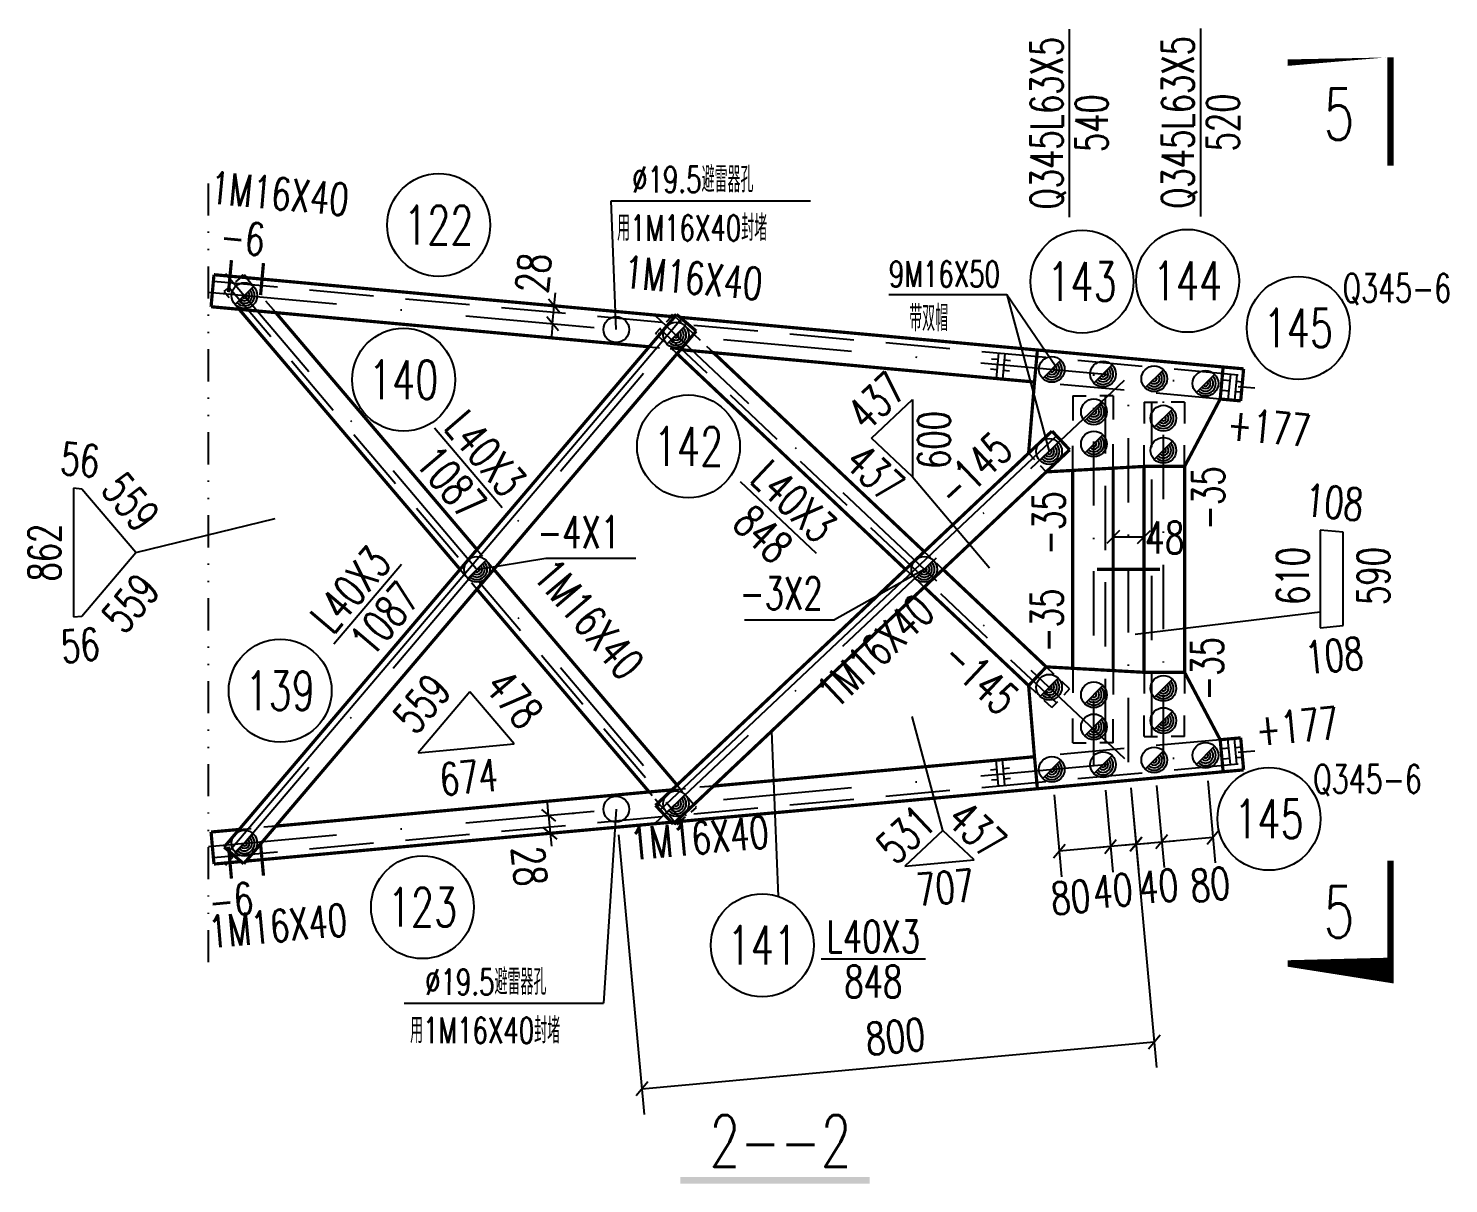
# Model space of a CAD drawing. Header units: millimetres. Extents: x 34238 to 35079, y -7738 to -7144.
# Drawn here: x 34687.1 to 34797.5, y -7501.6 to -7411.8 of the extents above; entities that cross this region are included whole.
import ezdxf
from ezdxf.enums import TextEntityAlignment as Align

# ---------------------------------------------------------------- set-up
doc = ezdxf.new("R2010")
doc.units = ezdxf.units.MM
doc.header["$LTSCALE"] = 10
for name, pattern in [('DASHDOT', [1, 0.5, -0.25, 0, -0.25]), ('DASHDOTX2', [2, 1, -0.5, 0, -0.5]), ('DASHED', [0.75, 0.5, -0.25]), ('DIVIDE2', [0.625, 0.25, -0.125, 0, -0.125, 0, -0.125])]:
    doc.linetypes.add(name, pattern=pattern)
for name, color, linetype in [('1', 1, 'DASHED'), ('2', 1, 'Continuous'), ('3', 1, 'Continuous'), ('4', 2, 'DASHDOTX2'), ('5', 2, 'DASHDOT'), ('7', 3, 'DIVIDE2'), ('8', 3, 'Continuous')]:
    doc.layers.add(name, color=color, linetype=linetype)
doc.styles.add('DXT', font='simplex.shx', dxfattribs={"width": 0.72, "bigfont": 'hztxt.shx'})
doc.styles.get("Standard").update_dxf_attribs({"font": 'SIMPLEX.shx', "width": 0.7, "bigfont": 'gbhzfs.shx'})
doc.dimstyles.new('BZ$0', dxfattribs={"dimtxt": 2.5, "dimasz": 1, "dimexe": 2, "dimexo": 2, "dimgap": 1, "dimtad": 1, "dimdec": 0, "dimlfac": 20, "dimzin": 12, "dimdsep": 46, "dimtxsty": 'DXT', "dimblk": 'OBLIQUE', "dimcen": 0.09, "dimclrd": 1, "dimclre": 1, "dimclrt": 7, "dimadec": 4, "dimazin": 3, "dimtfac": 1.4, "dimtdec": 0, "dimtix": 1, "dimtmove": 2, "dimatfit": 3, "dimldrblk": 'OBLIQUE', "dimfxl": 1, "dimtolj": 1, "dimtzin": 0, "dimarcsym": 0})

# ---------------------------------------------------------------- blocks, each defined once
blk = doc.blocks.new('_Oblique')
at = {"color": 0, "linetype": 'ByBlock', "lineweight": -2}
blk.add_line((-0.5, -0.5), (0.5, 0.5), dxfattribs=at)
blk = doc.blocks.new('*D11')
at = {"layer": '3', "color": 1, "lineweight": -2}
for p, q in [((34772.80258351049, -7470.79879619284), (34773.38543350047, -7477.172426796366)), ((34774.79408351048, -7470.61679619284), (34775.37692290027, -7476.99031088019)), ((34773.20329928427, -7475.180737280581), (34772.20745452638, -7475.271804388681)), ((34773.20329928427, -7475.180737280581), (34775.19478868407, -7474.998621364405)), ((34775.19478868407, -7474.998621364405), (34776.19063344196, -7474.907554256305))]:
    blk.add_line(p, q, dxfattribs=at)
at = {"layer": 'Defpoints', "color": 0}
for p in [(34772.62044929429, -7468.807106677054), (34774.61194929428, -7468.625106677056), (34775.19478868407, -7474.998621364405)]:
    blk.add_point(p, dxfattribs=at)
at = {"layer": '3', "color": 1, "lineweight": -2}
for p, rotation in [((34773.20329928427, -7475.180737280581), 5.225000000045741), ((34775.19478868407, -7474.998621364405), 185.2250000000458)]:
    blk.add_blockref('_Oblique', p, dxfattribs=dict(at, rotation=rotation))
blk = doc.blocks.new('*D12')
at = {"layer": '3', "color": 1, "lineweight": -2}
for p, q in [((34772.80258351049, -7470.79879619284), (34773.38543350047, -7477.172426796366)), ((34774.79408351048, -7470.61679619284), (34775.37692290027, -7476.99031088019)), ((34773.20329928427, -7475.180737280581), (34772.20745452638, -7475.271804388681)), ((34773.20329928427, -7475.180737280581), (34775.19478868407, -7474.998621364405)), ((34775.19478868407, -7474.998621364405), (34776.19063344196, -7474.907554256305))]:
    blk.add_line(p, q, dxfattribs=at)
at = {"layer": 'Defpoints', "color": 0}
for p in [(34772.62044929429, -7468.807106677054), (34774.61194929428, -7468.625106677056), (34775.19478868407, -7474.998621364405)]:
    blk.add_point(p, dxfattribs=at)
at = {"layer": '3', "color": 1, "lineweight": -2}
for p, rotation in [((34773.20329928427, -7475.180737280581), 5.225000000045741), ((34775.19478868407, -7474.998621364405), 185.2250000000458)]:
    blk.add_blockref('_Oblique', p, dxfattribs=dict(at, rotation=rotation))
at = {"layer": '3', "color": 7, "insert": (34774.93867602275, -7478.438577215153), "char_height": 2.5, "attachment_point": 5, "rotation": 5.22500000004575, "style": 'DXT'}
blk.add_mtext('\\A1;40', dxfattribs=at)
blk = doc.blocks.new('*D13')
at = {"layer": '3', "color": 1, "lineweight": -2}
for p, q in [((34772.80258351049, -7470.79879619284), (34773.38540815347, -7477.172149619659)), ((34770.81108351048, -7470.980796192849), (34771.39391875366, -7477.354265535835)), ((34773.20327393727, -7475.180460103874), (34771.21178453745, -7475.36257602005)), ((34773.20327393727, -7475.180460103874), (34774.19911869516, -7475.089392995773)), ((34771.21178453745, -7475.36257602005), (34770.21593977956, -7475.45364312815))]:
    blk.add_line(p, q, dxfattribs=at)
at = {"layer": 'Defpoints', "color": 0}
for p in [(34770.62894929428, -7468.989106677064), (34772.62044929429, -7468.807106677054), (34771.21178453745, -7475.36257602005)]:
    blk.add_point(p, dxfattribs=at)
at = {"layer": '3', "color": 1, "lineweight": -2}
for p, rotation in [((34771.21178453745, -7475.36257602005), 5.225000000045751), ((34773.20327393727, -7475.180460103874), 185.2250000000458)]:
    blk.add_blockref('_Oblique', p, dxfattribs=dict(at, rotation=rotation))
blk = doc.blocks.new('*D14')
at = {"layer": '3', "color": 1, "lineweight": -2}
for p, q in [((34772.80258351049, -7470.79879619284), (34773.38540815347, -7477.172149619662)), ((34770.81108351048, -7470.980796192849), (34771.39391875366, -7477.354265535839)), ((34773.20327393727, -7475.180460103878), (34771.21178453745, -7475.362576020054)), ((34773.20327393727, -7475.180460103878), (34774.19911869516, -7475.089392995777)), ((34771.21178453745, -7475.362576020054), (34770.21593977956, -7475.453643128154))]:
    blk.add_line(p, q, dxfattribs=at)
at = {"layer": 'Defpoints', "color": 0}
for p in [(34770.62894929428, -7468.989106677064), (34772.62044929429, -7468.807106677054), (34771.21178453745, -7475.362576020054)]:
    blk.add_point(p, dxfattribs=at)
at = {"layer": '3', "color": 1, "lineweight": -2}
for p, rotation in [((34771.21178453745, -7475.362576020054), 5.225000000045751), ((34773.20327393727, -7475.180460103878), 185.2250000000458)]:
    blk.add_blockref('_Oblique', p, dxfattribs=dict(at, rotation=rotation))
at = {"layer": '3', "color": 7, "insert": (34771.38742810025, -7478.788782661992), "char_height": 2.5, "attachment_point": 5, "rotation": 5.22500000004575, "style": 'DXT'}
blk.add_mtext('\\A1;40', dxfattribs=at)
blk = doc.blocks.new('M16X40')
blk.add_line((-0.1414200067520142, -0.1414200067520142), (0.1414200067520142, 0.1414200067520142))
blk.add_circle((0, 0), 0.2000000029802322)
for radius in [0.1599984774463594, 0.1199988633531256, 0.0799992387231797, 0.0399996193615898]:
    blk.add_arc((0, 0), radius, 225.0000000000001, 45.00000000000005)
blk = doc.blocks.new('*D73')
at = {"color": 1, "lineweight": -2}
for p, q in [((34727.95922855546, -7433.31691272704), (34728.05029580865, -7432.321067982416)), ((34727.83172100099, -7434.711241902026), (34727.95922855546, -7433.31691272704)), ((34729.55395448571, -7433.46274601165), (34729.9509180447, -7433.499047233434)), ((34727.83172100099, -7434.711241902026), (34727.74065374779, -7435.707086646649)), ((34729.42644693124, -7434.857075186635), (34729.82341049024, -7434.893376408419))]:
    blk.add_line(p, q, dxfattribs=at)
at = {"layer": 'Defpoints', "color": 0}
for p in [(34727.56226499647, -7433.280611505256), (34727.95922855546, -7433.31691272704), (34727.434757442, -7434.674940680242)]:
    blk.add_point(p, dxfattribs=at)
at = {"color": 1, "lineweight": -2}
for p, rotation in [((34727.95922855546, -7433.31691272704), 264.7749916518605), ((34727.83172100099, -7434.711241902026), 84.7749916518606)]:
    blk.add_blockref('_Oblique', p, dxfattribs=dict(at, rotation=rotation))
at = {"color": 7, "insert": (34726.33605265495, -7430.765288693489), "char_height": 2.5, "attachment_point": 5, "rotation": 84.77499165186056, "style": 'DXT'}
blk.add_mtext('\\A1;28', dxfattribs=at)
blk = doc.blocks.new('*D74')
at = {"color": 1, "lineweight": -2}
for p, q in [((34727.52731354931, -7472.930608667194), (34727.43624629611, -7471.93476392257)), ((34727.52731354931, -7472.930608667194), (34727.65482110378, -7474.324937842181)), ((34729.12203947958, -7472.784775382583), (34729.51900303856, -7472.748474160801)), ((34727.65482110378, -7474.324937842181), (34727.74588835697, -7475.320782586805)), ((34729.24954703405, -7474.179104557569), (34729.64651059303, -7474.142803335787))]:
    blk.add_line(p, q, dxfattribs=at)
at = {"layer": 'Defpoints', "color": 0}
for p in [(34727.13034999034, -7472.966909888976), (34727.25785754481, -7474.361239063962), (34727.65482110378, -7474.324937842181)]:
    blk.add_point(p, dxfattribs=at)
at = {"color": 1, "lineweight": -2}
for p, rotation in [((34727.52731354931, -7472.930608667194), 275.2250083481395), ((34727.65482110378, -7474.324937842181), 95.22500834813944)]:
    blk.add_blockref('_Oblique', p, dxfattribs=dict(at, rotation=rotation))
at = {"color": 7, "insert": (34726.03164520328, -7476.876561875736), "char_height": 2.5, "attachment_point": 5, "rotation": 275.22500834813945, "style": 'DXT'}
blk.add_mtext('\\A1;28', dxfattribs=at)
blk = doc.blocks.new('*D75')
at = {"color": 1, "lineweight": -2}
for p, q in [((34766.82769284466, -7471.345286191524), (34767.41087795985, -7477.718723520376)), ((34770.81119284465, -7470.980786191528), (34771.39437795984, -7477.35422352038)), ((34771.21213440944, -7475.362544005916), (34767.22863440945, -7475.727044005912))]:
    blk.add_line(p, q, dxfattribs=at)
at = {"layer": 'Defpoints', "color": 0}
for p in [(34766.64544929426, -7469.353606677059), (34770.62894929425, -7468.989106677063), (34767.22863440945, -7475.727044005912)]:
    blk.add_point(p, dxfattribs=at)
at = {"color": 1, "lineweight": -2}
for p, rotation in [((34767.22863440945, -7475.727044005912), 185.2281452713405), ((34771.21213440944, -7475.362544005916), 5.228145271340514)]:
    blk.add_blockref('_Oblique', p, dxfattribs=dict(at, rotation=rotation))
at = {"color": 7, "insert": (34768.1089000976, -7479.292448922624), "char_height": 2.5, "attachment_point": 5, "rotation": 5.228145271340514, "style": 'DXT'}
blk.add_mtext('\\A1;80', dxfattribs=at)
blk = doc.blocks.new('*D77')
at = {"color": 1, "lineweight": -2}
for p, q in [((34771.42044929425, -7452.242116497471), (34771.42044929425, -7449.289498977143)), ((34773.82044929425, -7452.242116497471), (34773.82044929425, -7449.289498977143)), ((34771.42044929425, -7451.289498977143), (34773.82044929425, -7451.289498977143))]:
    blk.add_line(p, q, dxfattribs=at)
at = {"layer": 'Defpoints', "color": 0}
for p in [(34773.82044929425, -7451.289498977143), (34771.42044929425, -7454.242116497471), (34773.82044929425, -7454.242116497471)]:
    blk.add_point(p, dxfattribs=at)
at = {"color": 1, "lineweight": -2, "rotation": 180}
blk.add_blockref('_Oblique', (34771.42044929425, -7451.289498977143), dxfattribs=at)
at = {"color": 1, "lineweight": -2}
blk.add_blockref('_Oblique', (34773.82044929425, -7451.289498977143), dxfattribs=at)
at = {"color": 7, "insert": (34775.42799308819, -7451.333085889293), "char_height": 2.5, "attachment_point": 5, "style": 'DXT'}
blk.add_mtext('\\A1;48', dxfattribs=at)

msp = doc.modelspace()

# ---------------------------------------------------------------- linework, layer by layer
for p, q in [((34767.99910750205, -7411.807774900119), (34767.99910750205, -7426.432774900115)), ((34778.2021060285, -7411.750629527154), (34778.2021060285, -7426.375629527151)), ((34702.68094929427, -7475.72310667706), (34737.85944929427, -7434.312606677058)), ((34723.90931273361, -7449.01652455168), (34718.6493127336, -7442.824524551679)), ((34736.17894929427, -7472.51960667706), (34767.00494929428, -7443.420106677058)), ((34748.34326112642, -7452.573247861717), (34742.43476112642, -7446.995747861718)), ((34716.08984623532, -7453.418062412182), (34710.8298462353, -7459.610062412183)), ((34756.83458174093, -7484.103242595125), (34748.70938152801, -7484.103242595118))]:
    msp.add_line(p, q)
at = {"color": 3}
for p, q in [((34763.15102430274, -7432.425820452545), (34766.92828931522, -7437.977766656104)), ((34763.15102430274, -7432.425820452545), (34766.44418996314, -7444.637366008179)), ((34755.80665274841, -7446.613523089231), (34761.80527258094, -7453.68318376065)), ((34695.4234438825, -7452.499244281516), (34706.26544459572, -7449.861150975359)), ((34787.5196733886, -7457.129076579271), (34773.12913975574, -7458.879835525358)), ((34758.18131860763, -7474.102732808551), (34755.77862940592, -7465.243987828499)), ((34745.40131114221, -7479.236255510561), (34744.86871879205, -7466.37946914329))]:
    msp.add_line(p, q, dxfattribs=at)
at = {"color": 2, "const_width": 0.5}
for points in [[(34784.97619397421, -7414.413534923497), (34792.97619397422, -7414.413534923482), (34792.97619397425, -7422.413534923482)], [(34784.97619397421, -7484.445802463955), (34792.97619397422, -7484.44580246397), (34792.97619397425, -7476.44580246397)]]:
    msp.add_lwpolyline(points, dxfattribs=at)
at = {"const_width": 0.25}
for points in [[(34701.28144929424, -7433.388106677061), (34701.50894929425, -7430.898106677056)], [(34701.50894929425, -7430.898106677056), (34737.32194929428, -7434.173106677064)], [(34703.82394929428, -7430.92010667706), (34703.62244929426, -7431.091606677057)], [(34703.99894929427, -7431.126106677058), (34703.82394929428, -7430.92010667706)], [(34735.34294929428, -7436.502606677057), (34701.28144929424, -7433.388106677061)], [(34702.29994929428, -7475.39910667706), (34737.47844929429, -7433.989106677063)], [(34703.46594929428, -7433.587606677056), (34720.64294929427, -7453.807106677055)], [(34721.95494929428, -7452.262606677059), (34706.31144929427, -7433.847606677058)], [(34737.20894929426, -7434.004106677055), (34737.07044929426, -7434.150106677063)], [(34737.35144929425, -7434.138606677063), (34737.20894929426, -7434.004106677055)], [(34737.47844929429, -7433.989106677063), (34739.00244929426, -7435.284106677062)], [(34737.74044929425, -7434.21160667706), (34781.56094929425, -7438.219106677059)], [(34739.00244929426, -7435.284106677062), (34703.82394929428, -7476.694106677058)], [(34738.80794929428, -7435.513106677061), (34738.80794929428, -7435.513106677061)], [(34736.05494929425, -7435.665106677063), (34736.05494929425, -7435.665106677063)], [(34737.51094929426, -7437.039606677061), (34755.27344929427, -7453.807106677055)], [(34765.30044929427, -7439.242106677053), (34737.77794929428, -7436.725606677055)], [(34756.73044929427, -7452.432106677063), (34740.33994929429, -7436.959606677052)], [(34765.52794929425, -7436.752606677057), (34765.30044929427, -7439.242106677053)], [(34779.96794929425, -7438.073106677059), (34765.52794929425, -7436.752606677057)], [(34779.73994929428, -7440.562606677055), (34779.96794929425, -7438.073106677059)], [(34781.56094929425, -7438.219106677059), (34781.33344929427, -7440.708606677063)], [(34765.30044929427, -7439.242106677053), (34764.84394929427, -7444.772606677061)], [(34776.97044929429, -7445.804106677058), (34779.73994929428, -7440.562606677055)], [(34781.33344929427, -7440.708606677063), (34779.73994929428, -7440.562606677055)], [(34735.83594929427, -7472.156106677057), (34766.66194929427, -7443.056606677053)], [(34766.66194929427, -7443.056606677053), (34768.03494929426, -7444.511106677053)], [(34768.03494929426, -7444.511106677053), (34737.20894929426, -7473.610106677063)], [(34766.21694929429, -7446.227106677061), (34773.82044929426, -7445.804106677058)], [(34768.2704492943, -7446.113106677059), (34768.2704492943, -7461.501106677058)], [(34771.42044929427, -7461.676606677056), (34771.42044929427, -7445.937606677062)], [(34773.82044929426, -7445.804106677058), (34776.97044929429, -7445.804106677058)], [(34773.82044929426, -7461.81010667706), (34773.82044929426, -7445.804106677058)], [(34776.97044929429, -7445.804106677058), (34776.97044929429, -7461.81010667706)], [(34737.51094929426, -7470.574606677057), (34723.26694929425, -7453.807106677055)], [(34766.21694929429, -7461.387106677057), (34758.1869492943, -7453.807106677055)], [(34721.95494929428, -7455.351606677059), (34735.34294929428, -7471.111606677061)], [(34756.73044929427, -7455.182106677055), (34764.84394929427, -7462.841606677057)], [(34764.84394929427, -7462.841606677057), (34766.21694929429, -7461.387106677057)], [(34766.21694929429, -7461.387106677057), (34773.82044929426, -7461.81010667706)], [(34773.82044929426, -7461.81010667706), (34776.97044929429, -7461.81010667706)], [(34776.97044929429, -7461.81010667706), (34779.73994929428, -7467.051606677056)], [(34765.30044929427, -7468.372106677058), (34764.84394929427, -7462.841606677057)], [(34781.33344929427, -7466.905606677055), (34779.73994929428, -7467.051606677056)], [(34779.73994929428, -7467.051606677056), (34779.96794929425, -7469.541106677059)], [(34781.56094929425, -7469.395106677059), (34781.33344929427, -7466.905606677055)], [(34765.30044929427, -7468.372106677058), (34740.33994929429, -7470.654606677059)], [(34765.52794929425, -7470.861606677061), (34765.30044929427, -7468.372106677058)], [(34737.39544929427, -7473.434106677063), (34781.56094929425, -7469.395106677059)], [(34779.96794929425, -7469.541106677059), (34765.52794929425, -7470.861606677061)], [(34737.11394929426, -7470.949606677057), (34706.31144929427, -7473.766606677067)], [(34736.05494929425, -7471.949106677055), (34736.05494929425, -7471.949106677055)], [(34737.20894929426, -7473.610106677063), (34735.83594929427, -7472.156106677057)], [(34738.80794929428, -7472.101106677057), (34738.80794929428, -7472.101106677057)], [(34703.46594929428, -7474.026606677062), (34701.28144929424, -7474.226106677064)], [(34701.28144929424, -7474.226106677064), (34701.50894929425, -7476.716106677055)], [(34703.99894929427, -7476.488106677059), (34737.07044929426, -7473.464106677055)], [(34737.35144929425, -7473.475606677055), (34737.47844929429, -7473.625106677055)], [(34737.47844929429, -7473.625106677055), (34737.74044929425, -7473.402606677051)], [(34703.82394929428, -7476.694106677058), (34702.29994929428, -7475.39910667706)], [(34701.50894929425, -7476.716106677055), (34703.62244929426, -7476.522606677061)]]:
    msp.add_lwpolyline(points, dxfattribs=at)
at = {"color": 3, "const_width": 0.25}
msp.add_lwpolyline([(34770.17044929427, -7453.807106677057), (34775.07044929428, -7453.807106677057)], dxfattribs=at)
for centre, radius in [((34718.98226297472, -7427.037608877788), 4), ((34768.99910750204, -7431.432774900115), 4), ((34777.20210602851, -7431.375629527151), 4), ((34785.81823413952, -7435.040786625857), 4), ((34732.78666487203, -7435.164357907073), 0.999999988410172), ((34716.25354844557, -7439.06244850184), 4), ((34738.40238225297, -7444.25048208396), 4), ((34706.65559060108, -7463.241808467696), 4), ((34783.5335194565, -7473.204492828911), 4), ((34732.78666487203, -7472.449855447037), 0.999999988410172), ((34717.71779417918, -7480.071674606169), 4), ((34744.13814325929, -7483.031569318346), 4)]:
    msp.add_circle(centre, radius)
msp.add_trace([(34737.76507927422, -7501.058835880597), (34737.76507927422, -7501.558835880597), (34752.48913937307, -7501.058835880597), (34752.48913937307, -7501.558835880597)])
at = {"layer": '1'}
for p, q in [((34701.46344929428, -7431.396106677057), (34781.51544929428, -7438.716606677062)), ((34702.29994929429, -7432.215106677058), (34702.73644929428, -7431.844106677063)), ((34702.68094929427, -7431.891106677058), (34737.85944929427, -7473.30160667706)), ((34703.62244929427, -7431.091606677055), (34703.18594929428, -7431.462106677063)), ((34703.99894929426, -7431.126106677057), (34704.76194929426, -7432.024106677063)), ((34702.29994929429, -7432.215106677058), (34702.68494929427, -7432.668106677056)), ((34703.46594929426, -7433.587606677056), (34703.08144929426, -7433.134606677058)), ((34706.31144929426, -7433.847606677055), (34705.54844929426, -7432.949606677057)), ((34737.07044929426, -7434.150106677062), (34736.66294929426, -7434.582106677062)), ((34737.32194929428, -7434.173106677063), (34737.45994929428, -7434.186106677062)), ((34737.35144929426, -7434.138606677061), (34737.83194929427, -7434.592106677055)), ((34737.74044929425, -7434.211606677063), (34737.60244929428, -7434.199106677061)), ((34735.83594929427, -7435.458106677061), (34736.24344929427, -7435.026606677056)), ((34735.83594929427, -7435.458106677061), (34735.90794929427, -7435.526606677058)), ((34736.17894929427, -7435.094606677058), (34767.00494929428, -7464.19410667706)), ((34738.80794929428, -7435.513106677063), (34738.32694929428, -7435.059606677059)), ((34735.34294929428, -7436.502606677059), (34736.14644929429, -7436.576106677057)), ((34736.05494929427, -7435.665106677061), (34735.98244929428, -7435.596606677054)), ((34736.05494929427, -7435.665106677061), (34736.53544929428, -7436.118606677055)), ((34738.80794929428, -7435.513106677063), (34739.31344929428, -7435.99060667706)), ((34740.33994929429, -7436.959606677055), (34739.83444929429, -7436.482606677055)), ((34737.77794929429, -7436.725606677055), (34736.97444929429, -7436.652106677057)), ((34737.51094929427, -7437.039606677063), (34737.03044929425, -7436.586106677059)), ((34761.94770146378, -7437.432442744415), (34762.44562669928, -7437.477945050527)), ((34762.49140873612, -7436.976958761896), (34762.30940502533, -7438.968599368563)), ((34762.98933396219, -7437.022461170995), (34762.80734568314, -7439.01393291062)), ((34762.94355193479, -7437.52344735664), (34763.44147717027, -7437.568949662755)), ((34761.87489777401, -7438.229123121198), (34762.3728230095, -7438.274625427313)), ((34762.870748245, -7438.320127733423), (34763.36867348048, -7438.36563003954)), ((34780.52800213571, -7438.626339049022), (34780.34599842492, -7440.61797965569)), ((34781.02592736179, -7438.671841458121), (34780.84393908273, -7440.663313197747)), ((34779.73994929427, -7440.562606677058), (34765.30044929427, -7439.242106677057)), ((34779.91149117361, -7439.878503408325), (34780.40941640909, -7439.92400571444)), ((34779.98429486338, -7439.081823031542), (34780.48222009887, -7439.127325337653)), ((34780.98014533438, -7439.172827643766), (34781.47807056987, -7439.218329949881)), ((34768.27044929429, -7440.310106677061), (34768.27044929429, -7442.22510667706)), ((34768.27044929429, -7440.310106677061), (34769.30994929426, -7440.310106677061)), ((34771.42044929428, -7440.310106677061), (34770.38094929427, -7440.310106677061)), ((34770.82044929426, -7467.304106677057), (34770.82044929426, -7440.310106677061)), ((34771.42044929428, -7440.310106677061), (34771.42044929428, -7442.167106677061)), ((34773.82044929426, -7440.80410667706), (34774.85994929426, -7440.80410667706)), ((34773.82044929426, -7440.80410667706), (34773.82044929426, -7442.45410667706)), ((34774.42044929427, -7466.810106677058), (34774.42044929427, -7440.80410667706)), ((34776.97044929428, -7440.80410667706), (34775.93094929427, -7440.80410667706)), ((34776.97044929428, -7440.80410667706), (34776.97044929428, -7442.45410667706)), ((34780.90734164459, -7439.969508020549), (34781.40526688007, -7440.015010326666)), ((34768.27044929429, -7446.113106677058), (34768.27044929429, -7444.198106677059)), ((34771.42044929428, -7445.937606677062), (34771.42044929428, -7444.080606677062)), ((34773.82044929426, -7445.80410667706), (34773.82044929426, -7444.154106677061)), ((34776.97044929428, -7445.80410667706), (34776.97044929428, -7444.154106677061)), ((34764.84394929427, -7444.772606677061), (34765.29694929428, -7445.252606677059)), ((34766.21694929429, -7446.227106677061), (34765.76394929427, -7445.747106677063)), ((34721.95494929427, -7452.262606677059), (34722.38794929428, -7452.772106677057)), ((34756.73044929427, -7452.432106677061), (34757.21094929428, -7452.885606677055)), ((34720.64294929427, -7453.807106677059), (34721.07594929428, -7454.316606677057)), ((34723.26694929427, -7453.807106677059), (34722.83394929426, -7453.297606677061)), ((34755.27344929426, -7453.807106677059), (34755.75444929426, -7454.261106677059)), ((34758.18694929429, -7453.807106677059), (34757.70644929428, -7453.353106677059)), ((34721.95494929427, -7455.351606677059), (34721.52194929426, -7454.842106677061)), ((34756.73044929427, -7455.182106677057), (34756.24944929427, -7454.728606677063)), ((34766.21694929429, -7461.387106677057), (34766.81694929426, -7461.953606677062)), ((34768.27044929429, -7461.50110667706), (34768.27044929429, -7463.416106677059)), ((34771.42044929428, -7461.676606677056), (34771.42044929428, -7463.533606677056)), ((34773.82044929426, -7461.810106677058), (34773.82044929426, -7463.460106677057)), ((34776.97044929428, -7461.810106677058), (34776.97044929428, -7463.460106677057)), ((34764.84394929427, -7462.841606677057), (34765.44394929428, -7463.407606677056)), ((34768.03494929427, -7463.103106677063), (34767.43494929426, -7462.537106677055)), ((34766.66194929429, -7464.557606677063), (34766.06194929427, -7463.991106677058)), ((34766.66194929429, -7464.557606677063), (34767.11494929427, -7464.077606677056)), ((34768.03494929427, -7463.103106677063), (34767.58194929426, -7463.583106677061)), ((34773.82044929426, -7466.810106677058), (34773.82044929426, -7465.160106677058)), ((34776.97044929428, -7466.810106677058), (34776.97044929428, -7465.160106677058)), ((34768.27044929429, -7467.304106677057), (34768.27044929429, -7465.389106677057)), ((34771.42044929428, -7467.304106677057), (34771.42044929428, -7465.447106677057)), ((34779.73994929427, -7467.05160667706), (34765.30044929427, -7468.372106677061)), ((34768.27044929429, -7467.304106677057), (34769.30994929426, -7467.304106677057)), ((34771.42044929428, -7467.304106677057), (34770.38094929427, -7467.304106677057)), ((34773.82044929426, -7466.810106677058), (34774.85994929426, -7466.810106677058)), ((34776.97044929428, -7466.810106677058), (34775.93094929427, -7466.810106677058)), ((34780.52800213571, -7468.987874305096), (34780.34599842492, -7466.996233698428)), ((34781.02592736179, -7468.942371895997), (34780.84393908273, -7466.950900156371)), ((34779.91149117361, -7467.735709945793), (34780.40941640909, -7467.690207639678)), ((34779.98429486338, -7468.532390322576), (34780.48222009887, -7468.486888016465)), ((34780.90734164459, -7467.644705333569), (34781.40526688007, -7467.599203027452)), ((34780.98014533438, -7468.441385710352), (34781.47807056987, -7468.395883404237)), ((34701.46344929428, -7476.218106677061), (34781.51544929428, -7468.897606677056)), ((34761.87489777401, -7469.38509023292), (34762.3728230095, -7469.339587926805)), ((34762.49140873612, -7470.637254592222), (34762.30940502533, -7468.645613985555)), ((34762.98933396219, -7470.591752183123), (34762.80734568314, -7468.600280443497)), ((34762.870748245, -7469.294085620695), (34763.36867348048, -7469.248583314578)), ((34737.51094929427, -7470.574606677055), (34737.93894929426, -7471.07810667706)), ((34740.33994929429, -7470.654606677062), (34739.27544929426, -7470.752106677055)), ((34761.94770146378, -7470.181770609703), (34762.44562669928, -7470.136268303591)), ((34762.94355193479, -7470.090765997478), (34763.44147717027, -7470.045263691363)), ((34735.34294929428, -7471.111606677059), (34735.57794929428, -7471.388106677059)), ((34736.05494929427, -7471.949106677057), (34735.81994929428, -7471.672606677057)), ((34737.11394929426, -7470.949606677059), (34738.17844929428, -7470.852106677057)), ((34738.80794929428, -7472.101106677055), (34738.37994929429, -7471.597106677063)), ((34736.05494929427, -7471.949106677057), (34736.48244929427, -7472.453106677058)), ((34737.35144929426, -7473.475606677057), (34736.92344929427, -7472.972106677062)), ((34739.00244929428, -7472.330106677064), (34738.58594929429, -7472.684106677061)), ((34738.80794929428, -7472.101106677055), (34738.87194929426, -7472.176606677058)), ((34739.00244929428, -7472.330106677064), (34738.93844929426, -7472.254606677061)), ((34703.46594929426, -7474.026606677062), (34704.40494929426, -7473.940606677061)), ((34706.31144929426, -7473.766606677063), (34705.37244929427, -7473.852106677059)), ((34737.07044929426, -7473.464106677056), (34737.17794929428, -7473.454106677063)), ((34737.39544929427, -7473.434106677059), (34737.28794929426, -7473.444106677061)), ((34737.74044929425, -7473.402606677055), (34738.15694929428, -7473.048606677057)), ((34703.62244929427, -7476.522606677063), (34703.74644929427, -7476.511106677062)), ((34703.99894929426, -7476.488106677061), (34703.87494929426, -7476.499606677062))]:
    msp.add_line(p, q, dxfattribs=at)
at = {"layer": '2'}
for p, q in [((34721.95494929427, -7453.807106677059), (34727.31276497719, -7452.935241668038)), ((34727.31276497719, -7452.935241668038), (34734.31276497719, -7452.935241668038)), ((34756.73044929427, -7453.807106677059), (34749.74286409622, -7457.734871190338)), ((34742.74286409621, -7457.734871190338), (34749.74286409622, -7457.734871190338))]:
    msp.add_line(p, q, dxfattribs=at)
at = {"layer": '2', "const_width": 0.25}
for points in [[(34702.63994929428, -7432.25710667706), (34702.86794929428, -7429.767106677054)], [(34705.12994929427, -7432.484606677061), (34705.35744929427, -7429.995106677065)], [(34705.35744929427, -7477.619106677061), (34705.12994929427, -7475.129606677057)], [(34702.86794929428, -7477.847106677063), (34702.63994929428, -7475.357106677058)]]:
    msp.add_lwpolyline(points, dxfattribs=at)
at = {"layer": '3'}
for p, q in [((34752.62865274839, -7443.613523089231), (34755.80665274841, -7440.613523089231)), ((34755.80665274841, -7440.613523089231), (34755.80665274841, -7446.613523089231)), ((34755.80665274841, -7446.613523089231), (34752.62865274839, -7443.613523089231)), ((34690.5804438825, -7447.50124428152), (34690.5804438825, -7457.497244281512)), ((34691.22744388249, -7447.560244281512), (34690.5804438825, -7447.50124428152)), ((34695.4234438825, -7452.499244281516), (34691.22744388249, -7447.560244281512)), ((34787.5196733886, -7450.757458242459), (34787.5196733886, -7458.339285320439)), ((34789.2896733886, -7450.919458242459), (34787.5196733886, -7450.757458242459)), ((34789.2896733886, -7458.177285320438), (34789.28967338859, -7450.919458242457)), ((34691.22744388249, -7457.43824428152), (34695.4234438825, -7452.499244281516)), ((34690.5804438825, -7457.497244281512), (34691.22744388249, -7457.43824428152)), ((34787.5196733886, -7458.339285320439), (34789.2896733886, -7458.177285320438)), ((34721.40717887702, -7463.321301862432), (34717.382678877, -7468.058801862433)), ((34724.851178877, -7467.375801862425), (34721.40717887702, -7463.321301862432)), ((34717.382678877, -7468.058801862433), (34724.851178877, -7467.375801862425)), ((34758.18131860763, -7474.102732808551), (34755.23327860764, -7476.885532808554)), ((34760.60879860763, -7476.394132808553), (34758.18131860763, -7474.102732808551)), ((34755.23327860764, -7476.885532808554), (34760.60879860763, -7476.394132808553))]:
    msp.add_line(p, q, dxfattribs=at)
at = {"layer": '4'}
for p, q in [((34702.41444929427, -7430.805106677062), (34738.88794929426, -7473.74010667706)), ((34701.08294929429, -7432.26510667706), (34782.42944929429, -7439.704106677063)), ((34702.41444929427, -7476.809106677056), (34738.88794929426, -7433.874106677058)), ((34735.79494929429, -7434.044606677062), (34772.62044929427, -7468.807106677059)), ((34735.79494929429, -7473.569606677056), (34772.62044929427, -7438.807106677059)), ((34701.08294929429, -7475.349106677058), (34782.42944929429, -7467.910106677055))]:
    msp.add_line(p, q, dxfattribs=at)
at = {"layer": '5'}
for p, q in [((34769.92044929426, -7469.054106677058), (34769.92044929426, -7438.56010667706)), ((34772.62044929428, -7468.807106677055), (34772.62044929427, -7438.807106677059)), ((34775.32044929427, -7468.56010667706), (34775.32044929427, -7439.054106677058))]:
    msp.add_line(p, q, dxfattribs=at)
at = {"layer": '7'}
msp.add_line((34701.08294929429, -7484.349101677062), (34701.08294929429, -7423.265111677056), dxfattribs=at)
at = {"layer": '8'}
for p, q in [((34732.78666487203, -7435.164357907073), (34732.38694736397, -7425.158976385491)), ((34732.38694736397, -7425.158976385491), (34747.89565946416, -7425.158976385491)), ((34753.98856555842, -7432.425820452545), (34763.15102430274, -7432.425820452545)), ((34732.78666487203, -7472.449855447037), (34731.79955728586, -7487.542533851581)), ((34716.29084518567, -7487.542533851581), (34731.79955728586, -7487.542533851581))]:
    msp.add_line(p, q, dxfattribs=at)

# ---------------------------------------------------------------- block references
at = {"layer": '2', "xscale": 5, "yscale": 5, "zscale": 5}
for p in [(34703.87144929428, -7432.520106677057), (34737.43144929427, -7435.589106677062), (34766.64544929427, -7438.260606677059), (34770.62894929426, -7438.625106677055), (34774.61194929427, -7438.989106677063), (34778.59544929426, -7439.353606677059), (34769.92044929426, -7441.560106677061), (34775.32044929427, -7442.05410667706), (34769.92044929426, -7444.060106677061), (34766.43944929427, -7444.642106677056), (34775.32044929427, -7444.55410667706), (34721.95494929427, -7453.807106677059), (34756.73044929427, -7453.807106677059), (34766.43944929427, -7462.972106677062), (34769.92044929426, -7463.554106677057), (34775.32044929427, -7463.060106677058), (34769.92044929426, -7466.054106677057), (34775.32044929427, -7465.560106677058), (34778.59544929426, -7468.260606677059), (34766.64544929427, -7469.353606677059), (34770.62894929426, -7468.989106677063), (34774.61194929427, -7468.625106677055), (34737.43144929427, -7472.025106677056), (34703.87144929428, -7475.094106677061)]:
    msp.add_blockref('M16X40', p, dxfattribs=at)

# ---------------------------------------------------------------- texts
at = {"width": 0.7}
for s, rotation, p in [('Q345L63X5', 90, (34767.49910750206, -7419.120274900117)), ('Q345L63X5', 90, (34777.70210602851, -7419.063129527152)), ('540', 90, (34770.99910750205, -7419.120274900117)), ('520', 90, (34781.20210602853, -7419.063129527152)), ('-6', 354.7748999999405, (34703.61232672788, -7429.278183578921)), ('L40X3', 310.3482999998498, (34721.6603127336, -7445.596524551675)), ('+177', 354.7748999999405, (34783.41853970313, -7444.007072026461)), ('-145', 43.34950000002544, (34761.42044929428, -7446.97310667706)), ('1087', 310.3482999998498, (34718.99281273361, -7447.862524551674)), ('L40X3', 316.6504999999746, (34745.73226112643, -7449.421247861717)), ('-35', 90, (34780.06836917071, -7448.277982684891)), ('-35', 90, (34767.66377570111, -7450.213502727294)), ('848', 316.6504999999746, (34743.32976112644, -7451.966247861717)), ('L40X3', 49.65170000015023, (34713.07884623531, -7456.190562412183)), ('1087', 49.65170000015023, (34715.7463462353, -7458.456562412182)), ('-35', 90, (34767.51654772285, -7457.780952699613)), ('-35', 90, (34779.97356225729, -7461.548746954055)), ('-145', 316.6504999999746, (34760.2118003458, -7463.094821000477)), ('+177', 5.225100000059497, (34785.82759599501, -7467.252873764384)), ('-6', 5.225100000059497, (34702.93728466982, -7480.761408910703)), ('L40X3', 0.0001752370408939, (34752.77207061689, -7483.603107996159)), ('848', 0.0001752370408939, (34752.77212400018, -7487.102969600148))]:
    msp.add_text(s, height=2.5, rotation=rotation, dxfattribs=at).set_placement(p, align=Align.CENTER)
at = {"color": 2, "width": 0.7}
msp.add_text('5', height=4, dxfattribs=at).set_placement((34788.97619397423, -7418.413534923473), align=Align.MIDDLE)
at = {"width": 0.7}
for s, p in [('122', (34718.98201797475, -7427.037798877788)), ('143', (34768.99910750204, -7431.432774900115)), ('144', (34777.20210602851, -7431.375629527151)), ('145', (34785.81843413951, -7435.040556625861)), ('140', (34716.25353244556, -7439.062553501839)), ('142', (34738.402137253, -7444.25029208396)), ('139', (34706.65557460107, -7463.241703467696)), ('145', (34783.5337194565, -7473.204722828907)), ('123', (34717.71754917921, -7480.07186460617)), ('141', (34744.13789825931, -7483.031759318346))]:
    msp.add_text(s, height=3, dxfattribs=at).set_placement(p, align=Align.MIDDLE_CENTER)
for s, height, p in [('Q345-6', 2.2, (34789.24723413951, -7433.040786625859)), ('Q345-6', 2.2, (34786.9625194565, -7471.204492828912)), ('2--2', 4, (34740.0277691494, -7500.250237774263))]:
    msp.add_text(s, height=height, dxfattribs=at).set_placement(p)
at = {"color": 2, "width": 0.7}
msp.add_text('5', height=4, rotation=359.9999999997916, dxfattribs=at).set_placement((34788.97619397423, -7480.445802463979), align=Align.MIDDLE)
at = {"layer": '2', "width": 0.7}
for s, p in [('%%c19.5\\M+5B1DC\\M+5C0D7\\M+5C6F7\\M+5BFD7', (34734.01688202842, -7424.495682125554)), ('\\M+5D3C31M16X40\\M+5B7E2\\M+5B6C2', (34732.8540516036, -7428.261890887349)), ('9M16X50', (34753.97980571998, -7431.84796550023)), ('\\M+5B4F8\\M+5CBAB\\M+5C3B1                        ', (34755.55838410546, -7435.289148566784)), ('%%c19.5\\M+5B1DC\\M+5C0D7\\M+5C6F7\\M+5BFD7', (34717.92077985012, -7486.879239591643)), ('\\M+5D3C31M16X40\\M+5B7E2\\M+5B6C2', (34716.7579494253, -7490.645448353439))]:
    msp.add_text(s, height=2, rotation=359.9600942688687, dxfattribs=at).set_placement(p)
for s, p in [('-4X1', (34726.63455629326, -7452.160290871388)), ('-3X2', (34742.37494285655, -7456.91404312243))]:
    msp.add_text(s, height=2.5, dxfattribs=at).set_placement(p)
at = {"layer": '3', "width": 0.7}
for rotation, p in [(354.7748999999405, (34706.42035202545, -7426.590577544153)), (354.7748999999405, (34738.58119887654, -7433.140921813672)), (310.3482999998498, (34729.12457242006, -7458.975972107413)), (43.34940000001115, (34754.30068956688, -7461.615698730719)), (5.225100000059497, (34739.42440605154, -7476.679013031688)), (5.225100000059497, (34706.64802414089, -7483.513247307337))]:
    msp.add_text('1M16X40', height=2.5, rotation=rotation, dxfattribs=at).set_placement(p, align=Align.BOTTOM_CENTER)
for s, rotation, p in [('437', 43.34950000002544, (34753.88335802905, -7441.632141173039)), ('600', 90, (34758.74180694791, -7443.750238805098)), ('56', 354.7748999999405, (34690.99494388251, -7446.534744281516)), ('437', 316.6504999999746, (34752.02856892591, -7447.202612927977)), ('559', 310.3482999998498, (34694.08744388249, -7449.382244281514)), ('108', 354.7748999999405, (34788.49567338857, -7449.842458242454)), ('862', 90, (34689.58044388248, -7452.499244281516)), ('610', 90, (34786.63501584167, -7454.320252451822)), ('590', 90, (34792.90501584167, -7454.320252451822)), ('559', 49.65170000015023, (34695.99294388249, -7457.234744281513)), ('56', 5.225100000059497, (34691.2229438825, -7460.953244281518)), ('108', 5.225100000059497, (34788.72317338857, -7461.743785320445)), ('559', 49.65170000015023, (34718.632678877, -7465.042801862426)), ('478', 310.3482999998498, (34723.89117887702, -7464.701301862431)), ('674', 5.225100000059497, (34721.43567887703, -7471.202801862426)), ('531', 43.34940000001115, (34756.14989361376, -7475.317004759425)), ('437', 316.6504999999746, (34759.97514563532, -7474.973537313066)), ('707', 5.225100000059497, (34758.47049813056, -7479.787112723556))]:
    msp.add_text(s, height=2.5, rotation=rotation, dxfattribs=at).set_placement(p, align=Align.CENTER)

# ---------------------------------------------------------------- dimensions: what is measured, and where the dimension line sits
at = {"color": 3}
for base, p1, p2, angle, text, picture, middle in [((34727.95922855546, -7433.31691272704), (34727.434757442, -7434.674940680244), (34727.56226499647, -7433.280611505258), 84.77499165186056, '28', '*D73', (34726.33605265495, -7430.765288693489)), ((34767.22863440945, -7475.727044005912), (34770.62894929426, -7468.989106677063), (34766.64544929427, -7469.353606677059), 185.22814527135, '80', '*D75', (34768.1089000976, -7479.292448922624)), ((34727.65482110378, -7474.324937842181), (34727.13034999034, -7472.966909888975), (34727.25785754481, -7474.361239063961), 275.22500834843595, '28', '*D74', (34726.03164520328, -7476.876561875736))]:
    dim = msp.add_linear_dim(base=base, p1=p1, p2=p2, angle=angle, text=text, dimstyle='BZ$0', dxfattribs=at)
    dim.commit()
    dim.dimension.update_dxf_attribs({"geometry": picture, "text_midpoint": middle, "dimtype": 129})
dim = msp.add_linear_dim(base=(34773.82044929425, -7451.289498977143), p1=(34771.42044929425, -7454.242116497471), p2=(34773.82044929425, -7454.242116497471), angle=0, text='48', dimstyle='BZ$0')
dim.commit()
dim.dimension.update_dxf_attribs({"geometry": '*D77', "text_midpoint": (34775.42799308819, -7451.333085889293), "dimtype": 129})
msp.add_linear_dim(base=(34779.17795345627, -7474.634313516798), p1=(34774.61192809392, -7468.624874844707), p2=(34778.59546808862, -7468.260812198077), angle=5.221854728785002, location=(34778.95897212847, -7478.300241377506), text='80', dimstyle='BZ$0', dxfattribs=at).render()
msp.add_aligned_dim(p1=(34732.78666487203, -7472.449855447037), p2=(34772.62044929427, -7468.807106677059), distance=-21.83180966646823, dimstyle='BZ$0').render()
at = {"layer": '3'}
for base, p2, picture, middle in [((34771.21178453745, -7475.362576020054), (34770.62894929428, -7468.989106677063), '*D14', (34771.38742810025, -7478.788782661992)), ((34775.19478868407, -7474.998621364405), (34774.61194929428, -7468.625106677055), '*D12', (34774.93867602275, -7478.438577215153))]:
    dim = msp.add_linear_dim(base=base, p1=(34772.62044929428, -7468.807106677055), p2=p2, angle=5.225000000045755, text='40', dimstyle='BZ$0', dxfattribs=at)
    dim.commit()
    dim.dimension.update_dxf_attribs({"geometry": picture, "text_midpoint": middle, "dimtype": 128})
for base, p2, picture, middle in [((34771.21178453745, -7475.36257602005), (34770.62894929428, -7468.989106677063), '*D13', (34772.20752923736, -7475.271518061962)), ((34775.19478868407, -7474.998621364405), (34774.61194929428, -7468.625106677055), '*D11', (34774.19904398417, -7475.089679322493))]:
    dim = msp.add_linear_dim(base=base, p1=(34772.62044929428, -7468.807106677055), p2=p2, angle=5.225000000045755, text=' ', dimstyle='BZ$0', dxfattribs=at)
    dim.commit()
    dim.dimension.update_dxf_attribs({"geometry": picture, "text_midpoint": middle})

doc.saveas('drawing.dxf')
